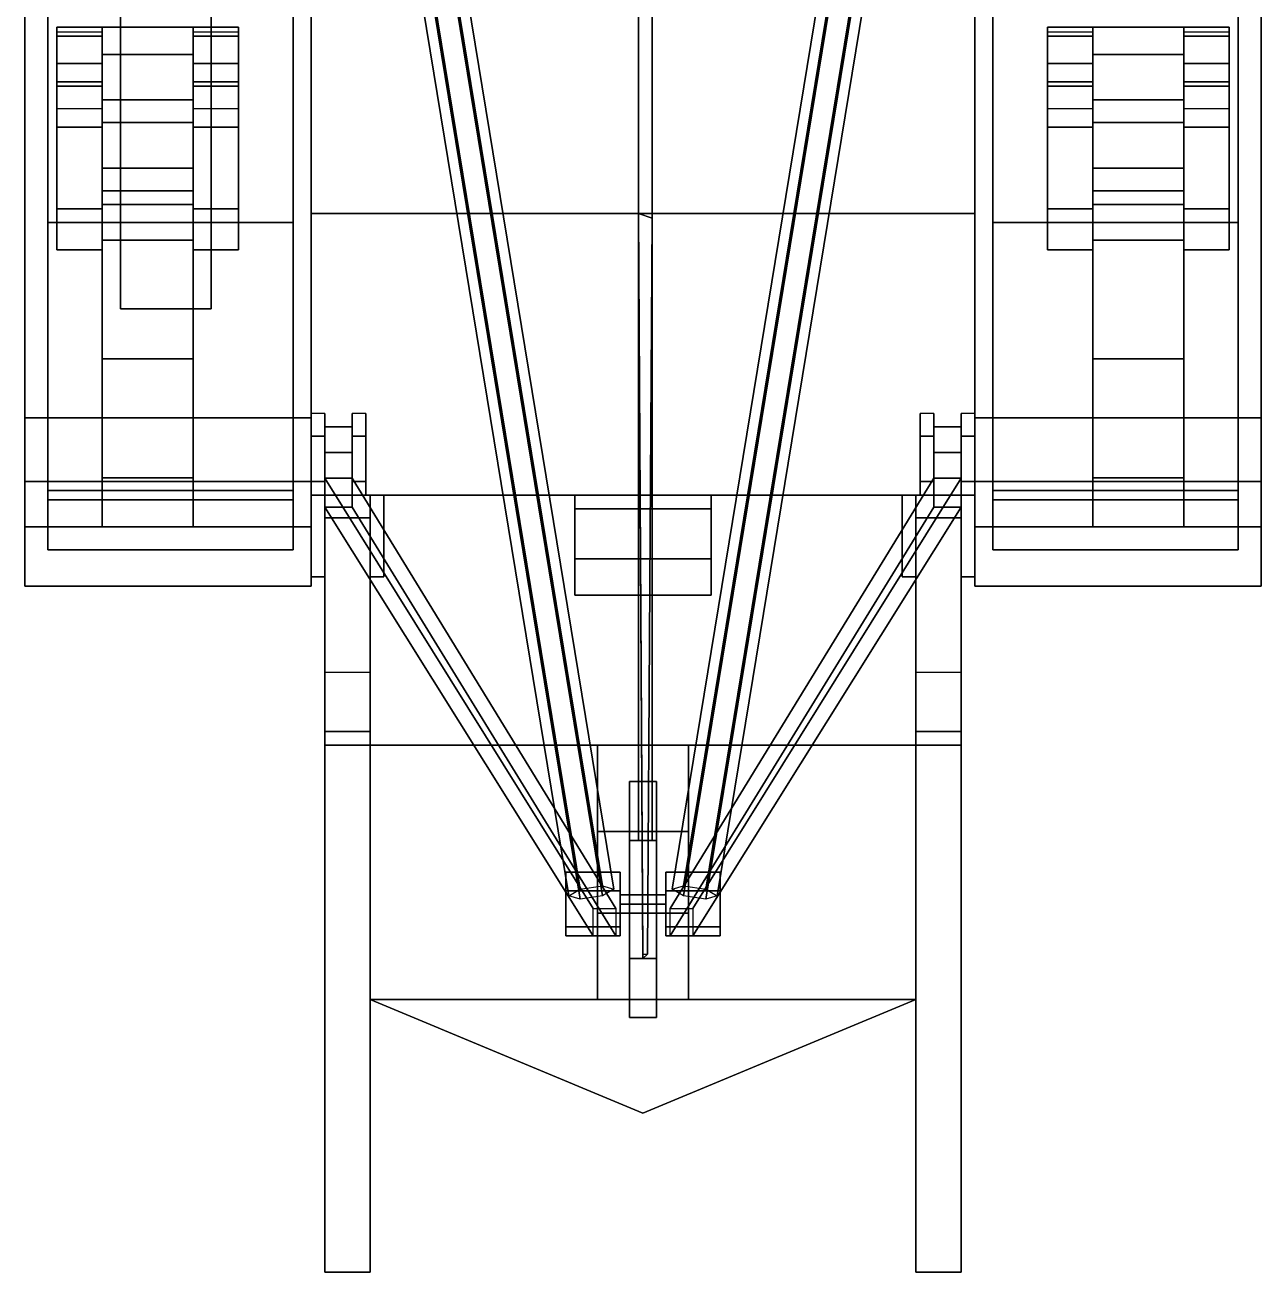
# Model space of a CAD drawing. Header units: millimetres. Extents: x -1.7 to 7, y -5.1 to 5.5.
# Drawn here: x -1.36 to 1.36, y -5.1 to -2.355 of the extents above; entities that cross this region are included whole.
import ezdxf

# ---------------------------------------------------------------- set-up
doc = ezdxf.new("R2010")
doc.units = ezdxf.units.MM
for name, color, linetype in [('arv_hull_addons', 3, 'Continuous'), ('bogie_holder', 2, 'Continuous'), ('bogie_lever', 3, 'Continuous'), ('cable', 34, 'Continuous'), ('crane', 2, 'Continuous'), ('shield', 6, 'Continuous'), ('spade', 1, 'Continuous'), ('tracks', 1, 'Continuous'), ('wheels', 2, 'Continuous')]:
    doc.layers.add(name, color=color, linetype=linetype)

msp = doc.modelspace()

# ---------------------------------------------------------------- linework, layer by layer
for points in [[(-0.73, 2.5, 0.47), (-0.73, -2.77, 0.47), (-0.73, -3.39, 0.82), (-0.73, 2.7, 0.82)], [(-0.73, 2.7, 0.82), (-0.73, -3.39, 0.82), (-0.73, -3.39, 1.15), (-0.73, 2.02, 1.15)], [(0.73, -3.39, 0.82), (0.73, -2.77, 0.47), (0.73, 2.5, 0.47), (0.73, 2.7, 0.82)], [(0.73, -3.39, 1.15), (0.73, -3.39, 0.82), (0.73, 2.7, 0.82), (0.73, 2.02, 1.15)], [(0.73, 2.5, 0.47), (0.73, -2.77, 0.47), (-0.73, -2.77, 0.47), (-0.73, 2.5, 0.47)], [(-0.73, -2.16, 1.15), (-0.73, -3.39, 1.15), (-0.73, -3.39, 1.48), (-0.73, -2.16, 1.51)], [(-0.73, -2.16, 1.51), (-0.73, -3.39, 1.48), (0.73, -3.39, 1.48), (0.73, -2.16, 1.51)], [(0.73, -3.39, 1.48), (0.73, -3.39, 1.15), (0.73, -2.16, 1.15), (0.73, -2.16, 1.51)], [(-0.73, -3.39, 0.82), (-0.73, -2.77, 0.47), (0.73, -2.77, 0.47), (0.73, -3.39, 0.82)], [(-0.7, -3.26, 1.63), (-0.7, -3.21, 1.48), (-0.73, -3.21, 1.48), (-0.73, -3.26, 1.63)], [(-0.73, -3.26, 1.63), (-0.73, -3.21, 1.48), (-0.73, -3.39, 1.48), (-0.73, -3.36, 1.63)], [(-0.7, -3.39, 1.48), (-0.7, -3.21, 1.48), (-0.7, -3.26, 1.63), (-0.7, -3.36, 1.63)], [(-0.61, -3.26, 1.63), (-0.61, -3.21, 1.48), (-0.64, -3.21, 1.48), (-0.64, -3.26, 1.63)], [(-0.64, -3.26, 1.63), (-0.64, -3.21, 1.48), (-0.64, -3.39, 1.48), (-0.64, -3.36, 1.63)], [(-0.61, -3.39, 1.48), (-0.61, -3.21, 1.48), (-0.61, -3.26, 1.63), (-0.61, -3.36, 1.63)], [(0.64, -3.26, 1.63), (0.64, -3.21, 1.48), (0.61, -3.21, 1.48), (0.61, -3.26, 1.63)], [(0.61, -3.26, 1.63), (0.61, -3.21, 1.48), (0.61, -3.39, 1.48), (0.61, -3.36, 1.63)], [(0.64, -3.39, 1.48), (0.64, -3.21, 1.48), (0.64, -3.26, 1.63), (0.64, -3.36, 1.63)], [(0.73, -3.26, 1.63), (0.73, -3.21, 1.48), (0.7, -3.21, 1.48), (0.7, -3.26, 1.63)], [(0.7, -3.26, 1.63), (0.7, -3.21, 1.48), (0.7, -3.39, 1.48), (0.7, -3.36, 1.63)], [(0.73, -3.39, 1.48), (0.73, -3.21, 1.48), (0.73, -3.26, 1.63), (0.73, -3.36, 1.63)], [(-0.7, -3.36, 1.63), (-0.7, -3.26, 1.63), (-0.73, -3.26, 1.63), (-0.73, -3.36, 1.63)], [(-0.61, -3.36, 1.63), (-0.61, -3.26, 1.63), (-0.64, -3.26, 1.63), (-0.64, -3.36, 1.63)], [(0.64, -3.36, 1.63), (0.64, -3.26, 1.63), (0.61, -3.26, 1.63), (0.61, -3.36, 1.63)], [(0.73, -3.36, 1.63), (0.73, -3.26, 1.63), (0.7, -3.26, 1.63), (0.7, -3.36, 1.63)], [(-0.73, -3.36, 1.63), (-0.73, -3.39, 1.48), (-0.7, -3.39, 1.48), (-0.7, -3.36, 1.63)], [(-0.64, -3.36, 1.63), (-0.64, -3.39, 1.48), (-0.61, -3.39, 1.48), (-0.61, -3.36, 1.63)], [(0.61, -3.36, 1.63), (0.61, -3.39, 1.48), (0.64, -3.39, 1.48), (0.64, -3.36, 1.63)], [(0.7, -3.36, 1.63), (0.7, -3.39, 1.48), (0.73, -3.39, 1.48), (0.73, -3.36, 1.63)], [(-0.73, -3.39, 1.48), (-0.73, -3.39, 0.82), (0.73, -3.39, 0.82), (0.73, -3.39, 1.48)], [(-0.73, -3.39, 0.82), (-0.73, -3.57, 0.82), (-0.73, -3.57, 0.99), (-0.73, -3.39, 1.05)], [(-0.73, -3.39, 1.05), (-0.73, -3.57, 0.99), (-0.7, -3.57, 0.99), (-0.7, -3.39, 1.05)], [(-0.7, -3.39, 0.82), (-0.7, -3.57, 0.82), (-0.73, -3.57, 0.82), (-0.73, -3.39, 0.82)], [(-0.7, -3.57, 0.99), (-0.7, -3.57, 0.82), (-0.7, -3.39, 0.82), (-0.7, -3.39, 1.05)], [(-0.6, -3.39, 1.05), (-0.6, -3.57, 0.99), (-0.57, -3.57, 0.99), (-0.57, -3.39, 1.05)], [(-0.6, -3.39, 0.82), (-0.6, -3.57, 0.82), (-0.6, -3.57, 0.99), (-0.6, -3.39, 1.05)], [(-0.57, -3.39, 0.82), (-0.57, -3.57, 0.82), (-0.6, -3.57, 0.82), (-0.6, -3.39, 0.82)], [(-0.57, -3.57, 0.99), (-0.57, -3.57, 0.82), (-0.57, -3.39, 0.82), (-0.57, -3.39, 1.05)], [(-0.15, -3.39, 1.23), (-0.15, -3.53, 1.23), (-0.15, -3.42, 1.56), (-0.15, -3.39, 1.48)], [(-0.15, -3.39, 1.48), (-0.15, -3.42, 1.56), (0.15, -3.42, 1.56), (0.15, -3.39, 1.48)], [(0.15, -3.39, 1.23), (0.15, -3.53, 1.23), (-0.15, -3.53, 1.23), (-0.15, -3.39, 1.23)], [(0.15, -3.42, 1.56), (0.15, -3.53, 1.23), (0.15, -3.39, 1.23), (0.15, -3.39, 1.48)], [(0.57, -3.39, 1.05), (0.57, -3.57, 0.99), (0.6, -3.57, 0.99), (0.6, -3.39, 1.05)], [(0.57, -3.39, 0.82), (0.57, -3.57, 0.82), (0.57, -3.57, 0.99), (0.57, -3.39, 1.05)], [(0.6, -3.39, 0.82), (0.6, -3.57, 0.82), (0.57, -3.57, 0.82), (0.57, -3.39, 0.82)], [(0.6, -3.57, 0.99), (0.6, -3.57, 0.82), (0.6, -3.39, 0.82), (0.6, -3.39, 1.05)], [(0.73, -3.39, 0.82), (0.73, -3.57, 0.82), (0.7, -3.57, 0.82), (0.7, -3.39, 0.82)], [(0.7, -3.39, 0.82), (0.7, -3.57, 0.82), (0.7, -3.57, 0.99), (0.7, -3.39, 1.05)], [(0.7, -3.39, 1.05), (0.7, -3.57, 0.99), (0.73, -3.57, 0.99), (0.73, -3.39, 1.05)], [(0.73, -3.57, 0.99), (0.73, -3.57, 0.82), (0.73, -3.39, 0.82), (0.73, -3.39, 1.05)], [(-0.15, -3.53, 1.23), (-0.15, -3.61, 1.31), (-0.15, -3.61, 1.56), (-0.15, -3.42, 1.56)], [(-0.15, -3.42, 1.56), (-0.15, -3.61, 1.56), (0.15, -3.61, 1.56), (0.15, -3.42, 1.56)], [(0.15, -3.61, 1.56), (0.15, -3.61, 1.31), (0.15, -3.53, 1.23), (0.15, -3.42, 1.56)], [(0.15, -3.53, 1.23), (0.15, -3.61, 1.31), (-0.15, -3.61, 1.31), (-0.15, -3.53, 1.23)], [(-0.73, -3.57, 0.99), (-0.73, -3.57, 0.82), (-0.7, -3.57, 0.82), (-0.7, -3.57, 0.99)], [(-0.6, -3.57, 0.99), (-0.6, -3.57, 0.82), (-0.57, -3.57, 0.82), (-0.57, -3.57, 0.99)], [(0.57, -3.57, 0.99), (0.57, -3.57, 0.82), (0.6, -3.57, 0.82), (0.6, -3.57, 0.99)], [(0.7, -3.57, 0.99), (0.7, -3.57, 0.82), (0.73, -3.57, 0.82), (0.73, -3.57, 0.99)], [(-0.15, -3.61, 1.56), (-0.15, -3.61, 1.31), (0.15, -3.61, 1.31), (0.15, -3.61, 1.56)]]:
    msp.add_3dface(points)
at = {"layer": 'arv_hull_addons'}
for points in [[(-1.15, -1.48, 1.61), (-1.15, -2.98, 1.61), (-1.15, -2.98, 1.76), (-1.15, -1.48, 1.76)], [(-1.15, -1.48, 1.76), (-1.15, -2.98, 1.76), (-0.95, -2.98, 1.76), (-0.95, -1.48, 1.76)], [(-0.95, -2.98, 1.76), (-0.95, -2.98, 1.61), (-0.95, -1.48, 1.61), (-0.95, -1.48, 1.76)], [(-1.15, -2.98, 1.76), (-1.15, -2.98, 1.61), (-0.95, -2.98, 1.61), (-0.95, -2.98, 1.76)]]:
    msp.add_3dface(points, dxfattribs=at)
at = {"layer": 'bogie_holder'}
for points in [[(-1.29, -2.36, 0.46), (-1.29, -2.48, 0.48), (-1.29, -2.54, 0.71), (-1.29, -2.37, 0.71)], [(-1.19, -2.37, 0.71), (-1.19, -2.36, 0.46), (-1.29, -2.36, 0.46), (-1.29, -2.37, 0.71)], [(-1.29, -2.38, 0.41), (-1.29, -2.44, 0.39), (-1.29, -2.48, 0.48), (-1.29, -2.36, 0.46)], [(-1.19, -2.36, 0.46), (-1.19, -2.38, 0.41), (-1.29, -2.38, 0.41), (-1.29, -2.36, 0.46)], [(-1.19, -2.54, 0.71), (-1.19, -2.48, 0.48), (-1.19, -2.36, 0.46), (-1.19, -2.37, 0.71)], [(-1.19, -2.48, 0.48), (-1.19, -2.44, 0.39), (-1.19, -2.38, 0.41), (-1.19, -2.36, 0.46)], [(-0.89, -2.37, 0.71), (-0.89, -2.36, 0.46), (-0.99, -2.36, 0.46), (-0.99, -2.37, 0.71)], [(-0.99, -2.36, 0.46), (-0.99, -2.48, 0.48), (-0.99, -2.54, 0.71), (-0.99, -2.37, 0.71)], [(-0.99, -2.38, 0.41), (-0.99, -2.44, 0.39), (-0.99, -2.48, 0.48), (-0.99, -2.36, 0.46)], [(-0.89, -2.36, 0.46), (-0.89, -2.38, 0.41), (-0.99, -2.38, 0.41), (-0.99, -2.36, 0.46)], [(-0.89, -2.54, 0.71), (-0.89, -2.48, 0.48), (-0.89, -2.36, 0.46), (-0.89, -2.37, 0.71)], [(-0.89, -2.48, 0.48), (-0.89, -2.44, 0.39), (-0.89, -2.38, 0.41), (-0.89, -2.36, 0.46)], [(0.99, -2.37, 0.71), (0.99, -2.36, 0.46), (0.89, -2.36, 0.46), (0.89, -2.37, 0.71)], [(0.89, -2.36, 0.46), (0.89, -2.48, 0.48), (0.89, -2.54, 0.71), (0.89, -2.37, 0.71)], [(0.89, -2.38, 0.41), (0.89, -2.44, 0.39), (0.89, -2.48, 0.48), (0.89, -2.36, 0.46)], [(0.99, -2.36, 0.46), (0.99, -2.38, 0.41), (0.89, -2.38, 0.41), (0.89, -2.36, 0.46)], [(0.99, -2.54, 0.71), (0.99, -2.48, 0.48), (0.99, -2.36, 0.46), (0.99, -2.37, 0.71)], [(0.99, -2.48, 0.48), (0.99, -2.44, 0.39), (0.99, -2.38, 0.41), (0.99, -2.36, 0.46)], [(1.19, -2.36, 0.46), (1.19, -2.48, 0.48), (1.19, -2.54, 0.71), (1.19, -2.37, 0.71)], [(1.29, -2.37, 0.71), (1.29, -2.36, 0.46), (1.19, -2.36, 0.46), (1.19, -2.37, 0.71)], [(1.19, -2.38, 0.41), (1.19, -2.44, 0.39), (1.19, -2.48, 0.48), (1.19, -2.36, 0.46)], [(1.29, -2.36, 0.46), (1.29, -2.38, 0.41), (1.19, -2.38, 0.41), (1.19, -2.36, 0.46)], [(1.29, -2.54, 0.71), (1.29, -2.48, 0.48), (1.29, -2.36, 0.46), (1.29, -2.37, 0.71)], [(1.29, -2.48, 0.48), (1.29, -2.44, 0.39), (1.29, -2.38, 0.41), (1.29, -2.36, 0.46)], [(-1.19, -2.38, 0.41), (-1.19, -2.44, 0.39), (-1.29, -2.44, 0.39), (-1.29, -2.38, 0.41)], [(-0.89, -2.38, 0.41), (-0.89, -2.44, 0.39), (-0.99, -2.44, 0.39), (-0.99, -2.38, 0.41)], [(0.99, -2.38, 0.41), (0.99, -2.44, 0.39), (0.89, -2.44, 0.39), (0.89, -2.38, 0.41)], [(1.29, -2.38, 0.41), (1.29, -2.44, 0.39), (1.19, -2.44, 0.39), (1.19, -2.38, 0.41)], [(-1.29, -2.48, 0.48), (-1.29, -2.44, 0.39), (-1.19, -2.44, 0.39), (-1.19, -2.48, 0.48)], [(-0.99, -2.48, 0.48), (-0.99, -2.44, 0.39), (-0.89, -2.44, 0.39), (-0.89, -2.48, 0.48)], [(0.89, -2.48, 0.48), (0.89, -2.44, 0.39), (0.99, -2.44, 0.39), (0.99, -2.48, 0.48)], [(1.19, -2.48, 0.48), (1.19, -2.44, 0.39), (1.29, -2.44, 0.39), (1.29, -2.48, 0.48)], [(-1.29, -2.54, 0.71), (-1.29, -2.48, 0.48), (-1.19, -2.48, 0.48), (-1.19, -2.54, 0.71)], [(-0.99, -2.54, 0.71), (-0.99, -2.48, 0.48), (-0.89, -2.48, 0.48), (-0.89, -2.54, 0.71)], [(0.89, -2.54, 0.71), (0.89, -2.48, 0.48), (0.99, -2.48, 0.48), (0.99, -2.54, 0.71)], [(1.19, -2.54, 0.71), (1.19, -2.48, 0.48), (1.29, -2.48, 0.48), (1.29, -2.54, 0.71)], [(-1.19, -2.52, 0.71), (-1.19, -2.72, 0.71), (-0.99, -2.72, 0.71), (-0.99, -2.52, 0.71)], [(-1.19, -2.57, 0.5), (-1.19, -2.75, 0.5), (-1.19, -2.72, 0.71), (-1.19, -2.52, 0.71)], [(-0.99, -2.52, 0.71), (-0.99, -2.57, 0.5), (-1.19, -2.57, 0.5), (-1.19, -2.52, 0.71)], [(-0.99, -2.72, 0.71), (-0.99, -2.75, 0.5), (-0.99, -2.57, 0.5), (-0.99, -2.52, 0.71)], [(0.99, -2.52, 0.71), (0.99, -2.72, 0.71), (1.19, -2.72, 0.71), (1.19, -2.52, 0.71)], [(0.99, -2.57, 0.5), (0.99, -2.75, 0.5), (0.99, -2.72, 0.71), (0.99, -2.52, 0.71)], [(1.19, -2.52, 0.71), (1.19, -2.57, 0.5), (0.99, -2.57, 0.5), (0.99, -2.52, 0.71)], [(1.19, -2.72, 0.71), (1.19, -2.75, 0.5), (1.19, -2.57, 0.5), (1.19, -2.52, 0.71)], [(-0.99, -2.57, 0.5), (-0.99, -2.75, 0.5), (-1.19, -2.75, 0.5), (-1.19, -2.57, 0.5)], [(1.19, -2.57, 0.5), (1.19, -2.75, 0.5), (0.99, -2.75, 0.5), (0.99, -2.57, 0.5)], [(-1.19, -2.72, 0.71), (-1.19, -2.75, 0.5), (-0.99, -2.75, 0.5), (-0.99, -2.72, 0.71)], [(0.99, -2.72, 0.71), (0.99, -2.75, 0.5), (1.19, -2.75, 0.5), (1.19, -2.72, 0.71)]]:
    msp.add_3dface(points, dxfattribs=at)
at = {"layer": 'bogie_lever'}
for points in [[(-0.99, -2.36, 0.43), (-0.99, -2.67, 0.34), (-1.19, -2.67, 0.34), (-1.19, -2.36, 0.43)], [(-1.19, -2.36, 0.43), (-1.19, -2.67, 0.34), (-1.19, -2.72, 0.43), (-1.19, -2.42, 0.53)], [(-0.99, -2.42, 0.53), (-0.99, -2.36, 0.43), (-1.19, -2.36, 0.43), (-1.19, -2.42, 0.53)], [(-0.99, -2.72, 0.43), (-0.99, -2.67, 0.34), (-0.99, -2.36, 0.43), (-0.99, -2.42, 0.53)], [(0.99, -2.36, 0.43), (0.99, -2.67, 0.34), (0.99, -2.72, 0.43), (0.99, -2.42, 0.53)], [(1.19, -2.36, 0.43), (1.19, -2.67, 0.34), (0.99, -2.67, 0.34), (0.99, -2.36, 0.43)], [(1.19, -2.42, 0.53), (1.19, -2.36, 0.43), (0.99, -2.36, 0.43), (0.99, -2.42, 0.53)], [(1.19, -2.72, 0.43), (1.19, -2.67, 0.34), (1.19, -2.36, 0.43), (1.19, -2.42, 0.53)], [(-1.19, -2.42, 0.53), (-1.19, -2.72, 0.43), (-0.99, -2.72, 0.43), (-0.99, -2.42, 0.53)], [(0.99, -2.42, 0.53), (0.99, -2.72, 0.43), (1.19, -2.72, 0.43), (1.19, -2.42, 0.53)], [(-1.19, -2.72, 0.43), (-1.19, -2.67, 0.34), (-0.99, -2.67, 0.34), (-0.99, -2.72, 0.43)], [(0.99, -2.72, 0.43), (0.99, -2.67, 0.34), (1.19, -2.67, 0.34), (1.19, -2.72, 0.43)]]:
    msp.add_3dface(points, dxfattribs=at)
at = {"layer": 'cable'}
for points in [[(0.02, 0.63, 2.32), (-0.01, 0.63, 2.33), (-0.01, -4.15, 2.82), (0.02, -4.15, 2.81)], [(-0.01, 0.63, 2.33), (-0.01, 0.63, 2.31), (-0.01, -4.15, 2.8), (-0.01, -4.15, 2.82)], [(-0.01, 0.63, 2.31), (0.02, 0.63, 2.32), (0.02, -4.15, 2.81), (-0.01, -4.15, 2.8)], [(0.02, -2.78, 1.48), (-0.01, -2.77, 1.49), (0, -4.4, 2.4), (0.01, -4.4, 2.39)], [(-0.01, -2.77, 1.49), (-0.01, -2.77, 1.47), (0, -4.41, 2.38), (0, -4.4, 2.4)], [(-0.01, -2.77, 1.47), (0.02, -2.78, 1.48), (0.01, -4.4, 2.39), (0, -4.41, 2.38)]]:
    msp.add_3dface(points, dxfattribs=at)
at = {"layer": 'crane'}
for points in [[(-0.6547, -1.1088, 1.6513), (-0.6794, -1.1238, 1.6105), (-0.1632, -4.2721, 2.4541), (-0.1385, -4.2571, 2.4949)], [(-0.6794, -1.1238, 1.6105), (-0.6547, -1.1312, 1.5677), (-0.1385, -4.2795, 2.4112), (-0.1632, -4.2721, 2.4541)], [(-0.6053, -1.1013, 1.6493), (-0.6547, -1.1088, 1.6513), (-0.1385, -4.2571, 2.4949), (-0.0891, -4.2496, 2.4929)], [(-0.6547, -1.1312, 1.5677), (-0.6053, -1.1237, 1.5656), (-0.0891, -4.272, 2.4092), (-0.1385, -4.2795, 2.4112)], [(-0.5806, -1.1087, 1.6064), (-0.6053, -1.1013, 1.6493), (-0.0891, -4.2496, 2.4929), (-0.0644, -4.257, 2.45)], [(-0.6053, -1.1237, 1.5656), (-0.5806, -1.1087, 1.6064), (-0.0644, -4.257, 2.45), (-0.0891, -4.272, 2.4092)], [(0.6053, -1.1013, 1.6493), (0.5806, -1.1087, 1.6064), (0.0644, -4.257, 2.45), (0.0891, -4.2496, 2.4929)], [(0.5806, -1.1087, 1.6064), (0.6053, -1.1237, 1.5656), (0.0891, -4.272, 2.4092), (0.0644, -4.257, 2.45)], [(0.6547, -1.1088, 1.6513), (0.6053, -1.1013, 1.6493), (0.0891, -4.2496, 2.4929), (0.1385, -4.2571, 2.4949)], [(0.6053, -1.1237, 1.5656), (0.6547, -1.1312, 1.5677), (0.1385, -4.2795, 2.4112), (0.0891, -4.272, 2.4092)], [(0.6794, -1.1238, 1.6105), (0.6547, -1.1088, 1.6513), (0.1385, -4.2571, 2.4949), (0.1632, -4.2721, 2.4541)], [(0.6547, -1.1312, 1.5677), (0.6794, -1.1238, 1.6105), (0.1632, -4.2721, 2.4541), (0.1385, -4.2795, 2.4112)], [(-0.64, -3.2393, 1.5559), (-0.64, -3.2959, 1.4993), (-0.7, -3.2959, 1.4993), (-0.7, -3.2393, 1.5559)], [(-0.64, -3.3524, 1.669), (-0.64, -3.2393, 1.5559), (-0.7, -3.2393, 1.5559), (-0.7, -3.3524, 1.669)], [(-0.7, -3.2393, 1.5559), (-0.7, -3.2959, 1.4993), (-0.7, -3.4161, 1.5912), (-0.7, -3.3524, 1.669)], [(-0.64, -3.4161, 1.5912), (-0.64, -3.2959, 1.4993), (-0.64, -3.2393, 1.5559), (-0.64, -3.3524, 1.669)], [(0.64, -3.2393, 1.5559), (0.64, -3.2959, 1.4993), (0.64, -3.4161, 1.5912), (0.64, -3.3524, 1.669)], [(0.7, -3.3524, 1.669), (0.7, -3.2393, 1.5559), (0.64, -3.2393, 1.5559), (0.64, -3.3524, 1.669)], [(0.7, -3.2393, 1.5559), (0.7, -3.2959, 1.4993), (0.64, -3.2959, 1.4993), (0.64, -3.2393, 1.5559)], [(0.7, -3.4161, 1.5912), (0.7, -3.2959, 1.4993), (0.7, -3.2393, 1.5559), (0.7, -3.3524, 1.669)], [(-0.7, -3.4161, 1.5912), (-0.7, -3.2959, 1.4993), (-0.64, -3.2959, 1.4993), (-0.64, -3.4161, 1.5912)], [(0.64, -3.4161, 1.5912), (0.64, -3.2959, 1.4993), (0.7, -3.2959, 1.4993), (0.7, -3.4161, 1.5912)], [(-0.64, -3.3524, 1.669), (-0.64, -3.4161, 1.5912), (-0.7, -3.4161, 1.5912), (-0.7, -3.3524, 1.669)], [(-0.7, -3.3524, 1.669), (-0.7, -3.4161, 1.5912), (-0.64, -3.4161, 1.5912), (-0.64, -3.3524, 1.669)], [(-0.06, -4.3, 2.41), (-0.64, -3.3524, 1.669), (-0.7, -3.3524, 1.669), (-0.11, -4.3, 2.41)], [(-0.7, -3.3524, 1.669), (-0.7, -3.4161, 1.5912), (-0.11, -4.36, 2.37), (-0.11, -4.3, 2.41)], [(-0.06, -4.36, 2.37), (-0.64, -3.4161, 1.5912), (-0.64, -3.3524, 1.669), (-0.06, -4.3, 2.41)], [(0.64, -3.3524, 1.669), (0.64, -3.4161, 1.5912), (0.06, -4.36, 2.37), (0.06, -4.3, 2.41)], [(0.11, -4.3, 2.41), (0.7, -3.3524, 1.669), (0.64, -3.3524, 1.669), (0.06, -4.3, 2.41)], [(0.11, -4.36, 2.37), (0.7, -3.4161, 1.5912), (0.7, -3.3524, 1.669), (0.11, -4.3, 2.41)], [(0.64, -3.3524, 1.669), (0.64, -3.4161, 1.5912), (0.7, -3.4161, 1.5912), (0.7, -3.3524, 1.669)], [(0.7, -3.3524, 1.669), (0.7, -3.4161, 1.5912), (0.64, -3.4161, 1.5912), (0.64, -3.3524, 1.669)], [(-0.11, -4.36, 2.37), (-0.7, -3.4161, 1.5912), (-0.64, -3.4161, 1.5912), (-0.06, -4.36, 2.37)], [(0.06, -4.36, 2.37), (0.64, -3.4161, 1.5912), (0.7, -3.4161, 1.5912), (0.11, -4.36, 2.37)], [(0.03, -4.15, 2.8252), (0.03, -4.02, 2.6), (-0.03, -4.02, 2.6), (-0.03, -4.15, 2.8252)], [(0.03, -4.02, 2.6), (0.03, -4.15, 2.3748), (-0.03, -4.15, 2.3748), (-0.03, -4.02, 2.6)], [(-0.03, -4.41, 2.8252), (-0.03, -4.15, 2.8252), (-0.03, -4.02, 2.6), (-0.03, -4.54, 2.6)], [(-0.03, -4.54, 2.6), (-0.03, -4.02, 2.6), (-0.03, -4.15, 2.3748), (-0.03, -4.41, 2.3748)], [(0.03, -4.54, 2.6), (0.03, -4.02, 2.6), (0.03, -4.15, 2.8252), (0.03, -4.41, 2.8252)], [(0.03, -4.41, 2.3748), (0.03, -4.15, 2.3748), (0.03, -4.02, 2.6), (0.03, -4.54, 2.6)], [(0.03, -4.41, 2.8252), (0.03, -4.15, 2.8252), (-0.03, -4.15, 2.8252), (-0.03, -4.41, 2.8252)], [(0.03, -4.15, 2.3748), (0.03, -4.41, 2.3748), (-0.03, -4.41, 2.3748), (-0.03, -4.15, 2.3748)], [(-0.17, -4.36, 2.37), (-0.17, -4.34, 2.65), (-0.17, -4.22, 2.67), (-0.17, -4.261, 2.41)], [(-0.17, -4.261, 2.41), (-0.17, -4.22, 2.67), (-0.05, -4.22, 2.67), (-0.05, -4.261, 2.41)], [(-0.17, -4.22, 2.67), (-0.17, -4.34, 2.65), (-0.05, -4.34, 2.65), (-0.05, -4.22, 2.67)], [(-0.05, -4.22, 2.67), (-0.05, -4.34, 2.65), (-0.05, -4.36, 2.37), (-0.05, -4.261, 2.41)], [(0.05, -4.22, 2.67), (0.05, -4.34, 2.65), (0.17, -4.34, 2.65), (0.17, -4.22, 2.67)], [(0.05, -4.36, 2.37), (0.05, -4.34, 2.65), (0.05, -4.22, 2.67), (0.05, -4.261, 2.41)], [(0.05, -4.261, 2.41), (0.05, -4.22, 2.67), (0.17, -4.22, 2.67), (0.17, -4.261, 2.41)], [(0.17, -4.22, 2.67), (0.17, -4.34, 2.65), (0.17, -4.36, 2.37), (0.17, -4.261, 2.41)], [(-0.05, -4.261, 2.41), (-0.05, -4.36, 2.37), (-0.17, -4.36, 2.37), (-0.17, -4.261, 2.41)], [(0.05, -4.29, 2.62), (0.05, -4.27, 2.6), (-0.05, -4.27, 2.6), (-0.05, -4.29, 2.62)], [(0.05, -4.27, 2.6), (0.05, -4.29, 2.58), (-0.05, -4.29, 2.58), (-0.05, -4.27, 2.6)], [(0.17, -4.261, 2.41), (0.17, -4.36, 2.37), (0.05, -4.36, 2.37), (0.05, -4.261, 2.41)], [(0.05, -4.31, 2.6), (0.05, -4.29, 2.62), (-0.05, -4.29, 2.62), (-0.05, -4.31, 2.6)], [(0.05, -4.29, 2.58), (0.05, -4.31, 2.6), (-0.05, -4.31, 2.6), (-0.05, -4.29, 2.58)], [(-0.05, -4.36, 2.37), (-0.05, -4.34, 2.65), (-0.17, -4.34, 2.65), (-0.17, -4.36, 2.37)], [(0.17, -4.36, 2.37), (0.17, -4.34, 2.65), (0.05, -4.34, 2.65), (0.05, -4.36, 2.37)], [(0.03, -4.54, 2.6), (0.03, -4.41, 2.8252), (-0.03, -4.41, 2.8252), (-0.03, -4.54, 2.6)], [(0.03, -4.41, 2.3748), (0.03, -4.54, 2.6), (-0.03, -4.54, 2.6), (-0.03, -4.41, 2.3748)]]:
    msp.add_3dface(points, dxfattribs=at)
at = {"layer": 'shield'}
for points in [[(-0.73, 3.05, 1.61), (-0.73, -3.22, 1.61), (-1.36, -3.22, 1.61), (-1.36, 3.05, 1.61)], [(-0.73, -3.22, 1.61), (-0.73, 3.05, 1.61), (-1.36, 3.05, 1.61), (-1.36, -3.22, 1.61)], [(1.36, -3.22, 1.61), (1.36, 3.05, 1.61), (0.73, 3.05, 1.61), (0.73, -3.22, 1.61)], [(1.36, 3.05, 1.61), (1.36, -3.22, 1.61), (0.73, -3.22, 1.61), (0.73, 3.05, 1.61)], [(-1.36, 2.63, 0.67), (-1.36, -3.13, 0.67), (-1.36, -3.22, 1.61), (-1.36, 2.63, 1.61)], [(1.36, -3.13, 0.67), (1.36, 2.63, 0.67), (1.36, 2.63, 1.61), (1.36, -3.22, 1.61)], [(-0.73, -3.35, 1.48), (-0.73, 2.02, 1.51), (-0.73, 2.02, 1.61), (-0.73, -3.1, 1.61)], [(0.73, 2.02, 1.51), (0.73, -3.35, 1.48), (0.73, -3.1, 1.61), (0.73, 2.02, 1.61)], [(-0.73, -3.36, 1.47), (-0.73, -3.1, 1.61), (-0.73, -3.22, 1.61), (-0.73, -3.36, 1.53)], [(0.73, -3.36, 1.47), (0.73, -3.1, 1.61), (0.73, -3.22, 1.61), (0.73, -3.36, 1.53)], [(-1.36, -3.36, 1.53), (-1.36, -3.36, 0.9), (-1.36, -3.13, 0.67), (-1.36, -3.22, 1.61)], [(-1.36, -3.36, 0.9), (-1.36, -3.36, 1.53), (-1.36, -3.22, 1.61), (-1.36, -3.13, 0.67)], [(1.36, -3.36, 0.9), (1.36, -3.36, 1.53), (1.36, -3.22, 1.61), (1.36, -3.13, 0.67)], [(1.36, -3.36, 1.53), (1.36, -3.36, 0.9), (1.36, -3.13, 0.67), (1.36, -3.22, 1.61)], [(-0.73, -3.22, 1.61), (-0.73, -3.36, 1.53), (-1.36, -3.36, 1.53), (-1.36, -3.22, 1.61)], [(-0.73, -3.36, 1.53), (-0.73, -3.22, 1.61), (-1.36, -3.22, 1.61), (-1.36, -3.36, 1.53)], [(1.36, -3.22, 1.61), (1.36, -3.36, 1.53), (0.73, -3.36, 1.53), (0.73, -3.22, 1.61)], [(1.36, -3.36, 1.53), (1.36, -3.22, 1.61), (0.73, -3.22, 1.61), (0.73, -3.36, 1.53)], [(-1.36, -3.59, 1.16), (-1.36, -3.46, 1.44), (-1.36, -3.36, 1.53), (-1.36, -3.36, 0.9)], [(-1.36, -3.46, 1.44), (-1.36, -3.59, 1.16), (-1.36, -3.36, 0.9), (-1.36, -3.36, 1.53)], [(-0.73, -3.46, 1.44), (-0.73, -3.36, 1.53), (-1.36, -3.36, 1.53), (-1.36, -3.46, 1.44)], [(-0.73, -3.36, 1.53), (-0.73, -3.46, 1.44), (-1.36, -3.46, 1.44), (-1.36, -3.36, 1.53)], [(-0.73, -3.46, 1.44), (-0.73, -3.59, 1.16), (-0.73, -3.36, 0.9), (-0.73, -3.36, 1.53)], [(-0.73, -3.59, 1.16), (-0.73, -3.46, 1.44), (-0.73, -3.36, 1.53), (-0.73, -3.36, 0.9)], [(0.73, -3.46, 1.44), (0.73, -3.59, 1.16), (0.73, -3.36, 0.9), (0.73, -3.36, 1.53)], [(0.73, -3.59, 1.16), (0.73, -3.46, 1.44), (0.73, -3.36, 1.53), (0.73, -3.36, 0.9)], [(1.36, -3.36, 1.53), (1.36, -3.46, 1.44), (0.73, -3.46, 1.44), (0.73, -3.36, 1.53)], [(1.36, -3.46, 1.44), (1.36, -3.36, 1.53), (0.73, -3.36, 1.53), (0.73, -3.46, 1.44)], [(1.36, -3.46, 1.44), (1.36, -3.59, 1.16), (1.36, -3.36, 0.9), (1.36, -3.36, 1.53)], [(1.36, -3.59, 1.16), (1.36, -3.46, 1.44), (1.36, -3.36, 1.53), (1.36, -3.36, 0.9)], [(-0.73, -3.59, 1.16), (-0.73, -3.46, 1.44), (-1.36, -3.46, 1.44), (-1.36, -3.59, 1.16)], [(-0.73, -3.46, 1.44), (-0.73, -3.59, 1.16), (-1.36, -3.59, 1.16), (-1.36, -3.46, 1.44)], [(1.36, -3.46, 1.44), (1.36, -3.59, 1.16), (0.73, -3.59, 1.16), (0.73, -3.46, 1.44)], [(1.36, -3.59, 1.16), (1.36, -3.46, 1.44), (0.73, -3.46, 1.44), (0.73, -3.59, 1.16)]]:
    msp.add_3dface(points, dxfattribs=at)
at = {"layer": 'spade'}
for points in [[(-0.6, -3.44, 0.96), (-0.6, -3.44, 0.86), (-0.7, -3.44, 0.86), (-0.7, -3.44, 0.96)], [(-0.7, -3.44, 0.86), (-0.7, -5.1, 0.86), (-0.7, -5.1, 0.96), (-0.7, -3.44, 0.96)], [(-0.6, -3.44, 0.86), (-0.6, -5.1, 0.86), (-0.7, -5.1, 0.86), (-0.7, -3.44, 0.86)], [(-0.7, -3.44, 0.96), (-0.7, -5.1, 0.96), (-0.6, -5.1, 0.96), (-0.6, -3.44, 0.96)], [(-0.6, -5.1, 0.96), (-0.6, -5.1, 0.86), (-0.6, -3.44, 0.86), (-0.6, -3.44, 0.96)], [(0.7, -3.44, 0.86), (0.7, -5.1, 0.86), (0.6, -5.1, 0.86), (0.6, -3.44, 0.86)], [(0.7, -3.44, 0.96), (0.7, -3.44, 0.86), (0.6, -3.44, 0.86), (0.6, -3.44, 0.96)], [(0.6, -3.44, 0.86), (0.6, -5.1, 0.86), (0.6, -5.1, 0.96), (0.6, -3.44, 0.96)], [(0.6, -3.44, 0.96), (0.6, -5.1, 0.96), (0.7, -5.1, 0.96), (0.7, -3.44, 0.96)], [(0.7, -5.1, 0.96), (0.7, -5.1, 0.86), (0.7, -3.44, 0.86), (0.7, -3.44, 0.96)], [(-0.7, -3.78, 0.96), (-0.7, -3.94, 0.96), (-0.7, -3.94, 1.06), (-0.7, -3.91, 1.06)], [(-0.6, -3.91, 1.06), (-0.6, -3.78, 0.96), (-0.7, -3.78, 0.96), (-0.7, -3.91, 1.06)], [(-0.6, -3.94, 1.06), (-0.6, -3.94, 0.96), (-0.6, -3.78, 0.96), (-0.6, -3.91, 1.06)], [(0.6, -3.78, 0.96), (0.6, -3.94, 0.96), (0.6, -3.94, 1.06), (0.6, -3.91, 1.06)], [(0.7, -3.91, 1.06), (0.7, -3.78, 0.96), (0.6, -3.78, 0.96), (0.6, -3.91, 1.06)], [(0.7, -3.94, 1.06), (0.7, -3.94, 0.96), (0.7, -3.78, 0.96), (0.7, -3.91, 1.06)], [(-0.7, -3.91, 1.06), (-0.7, -3.94, 1.06), (-0.6, -3.94, 1.06), (-0.6, -3.91, 1.06)], [(0.6, -3.91, 1.06), (0.6, -3.94, 1.06), (0.7, -3.94, 1.06), (0.7, -3.91, 1.06)], [(-0.7, -3.94, 0.96), (-0.7, -3.94, 1.15), (0.7, -3.94, 1.15), (0.7, -3.94, 0.96)], [(0.7, -3.94, 0.96), (0.7, -3.94, 1.15), (-0.7, -3.94, 1.15), (-0.7, -3.94, 0.96)], [(-0.7, -4.5, 0.96), (-0.7, -4.5, 1.15), (-0.7, -3.94, 1.15), (-0.7, -3.94, 0.96)], [(-0.7, -3.94, 0.96), (-0.7, -3.94, 1.15), (-0.7, -4.5, 1.15), (-0.7, -4.5, 0.96)], [(-0.6, -3.94, 0.96), (-0.6, -4.5, 0.96), (-0.1, -4.5, 0.96), (-0.1, -3.94, 0.96)], [(-0.1, -3.94, 0.96), (-0.1, -4.5, 0.96), (-0.6, -4.5, 0.96), (-0.6, -3.94, 0.96)], [(0.1, -3.94, 0.96), (0.1, -4.13, 0.96), (-0.1, -4.13, 0.96), (-0.1, -3.94, 0.96)], [(-0.1, -3.94, 0.96), (-0.1, -4.13, 0.96), (0.1, -4.13, 0.96), (0.1, -3.94, 0.96)], [(0.1, -3.94, 0.96), (0.1, -4.5, 0.96), (0.6, -4.5, 0.96), (0.6, -3.94, 0.96)], [(0.6, -3.94, 0.96), (0.6, -4.5, 0.96), (0.1, -4.5, 0.96), (0.1, -3.94, 0.96)], [(0.7, -3.94, 0.96), (0.7, -3.94, 1.15), (0.7, -4.5, 1.15), (0.7, -4.5, 0.96)], [(0.7, -4.5, 0.96), (0.7, -4.5, 1.15), (0.7, -3.94, 1.15), (0.7, -3.94, 0.96)], [(-0.1, -4.31, 0.96), (-0.1, -4.5, 0.96), (0.1, -4.5, 0.96), (0.1, -4.31, 0.96)], [(0.1, -4.31, 0.96), (0.1, -4.5, 0.96), (-0.1, -4.5, 0.96), (-0.1, -4.31, 0.96)], [(-0.6, -4.5, 0.96), (0, -4.75, 0.96), (0, -4.75, 0.96), (0.6, -4.5, 0.96)], [(0.6, -4.5, 0.96), (0, -4.75, 0.96), (0, -4.75, 0.96), (-0.6, -4.5, 0.96)], [(-0.7, -5.1, 0.96), (-0.7, -5.1, 0.86), (-0.6, -5.1, 0.86), (-0.6, -5.1, 0.96)], [(0.6, -5.1, 0.96), (0.6, -5.1, 0.86), (0.7, -5.1, 0.86), (0.7, -5.1, 0.96)]]:
    msp.add_3dface(points, dxfattribs=at)
at = {"layer": 'tracks'}
for points in [[(-0.77, -2.18), (-0.77, -2.79, 0.24), (-1.31, -2.79, 0.24), (-1.31, -2.18)], [(-0.77, -2.79, 0.24), (-0.77, -2.18), (-1.31, -2.18), (-1.31, -2.79, 0.24)], [(1.31, -2.18), (1.31, -2.79, 0.24), (0.77, -2.79, 0.24), (0.77, -2.18)], [(1.31, -2.79, 0.24), (1.31, -2.18), (0.77, -2.18), (0.77, -2.79, 0.24)], [(-0.77, -3.4, 0.75), (-0.77, -2.79, 0.24), (-1.31, -2.79, 0.24), (-1.31, -3.4, 0.75)], [(-0.77, -2.79, 0.24), (-0.77, -3.4, 0.75), (-1.31, -3.4, 0.75), (-1.31, -2.79, 0.24)], [(1.31, -3.4, 0.75), (1.31, -2.79, 0.24), (0.77, -2.79, 0.24), (0.77, -3.4, 0.75)], [(1.31, -2.79, 0.24), (1.31, -3.4, 0.75), (0.77, -3.4, 0.75), (0.77, -2.79, 0.24)], [(-0.77, -3.51, 1.04), (-0.77, -3.38, 1.33), (-1.31, -3.38, 1.33), (-1.31, -3.51, 1.04)], [(-0.77, -3.38, 1.33), (-0.77, -3.51, 1.04), (-1.31, -3.51, 1.04), (-1.31, -3.38, 1.33)], [(-0.77, -3.51, 1.04), (-0.77, -3.4, 0.75), (-1.31, -3.4, 0.75), (-1.31, -3.51, 1.04)], [(-0.77, -3.4, 0.75), (-0.77, -3.51, 1.04), (-1.31, -3.51, 1.04), (-1.31, -3.4, 0.75)], [(1.31, -3.51, 1.04), (1.31, -3.38, 1.33), (0.77, -3.38, 1.33), (0.77, -3.51, 1.04)], [(1.31, -3.38, 1.33), (1.31, -3.51, 1.04), (0.77, -3.51, 1.04), (0.77, -3.38, 1.33)], [(1.31, -3.4, 0.75), (1.31, -3.51, 1.04), (0.77, -3.51, 1.04), (0.77, -3.4, 0.75)], [(1.31, -3.51, 1.04), (1.31, -3.4, 0.75), (0.77, -3.4, 0.75), (0.77, -3.51, 1.04)]]:
    msp.add_3dface(points, dxfattribs=at)
at = {"layer": 'wheels'}
for points in [[(-1.19, -2.58, 0.5859), (-1.19, -2.49, 0.43), (-1.29, -2.49, 0.43), (-1.29, -2.58, 0.5859)], [(-1.29, -2.76, 0.5859), (-1.29, -2.58, 0.5859), (-1.29, -2.49, 0.43), (-1.29, -2.85, 0.43)], [(-1.19, -2.49, 0.43), (-1.19, -2.58, 0.2741), (-1.29, -2.58, 0.2741), (-1.29, -2.49, 0.43)], [(-1.29, -2.85, 0.43), (-1.29, -2.49, 0.43), (-1.29, -2.58, 0.2741), (-1.29, -2.76, 0.2741)], [(-1.19, -2.85, 0.43), (-1.19, -2.49, 0.43), (-1.19, -2.58, 0.5859), (-1.19, -2.76, 0.5859)], [(-1.19, -2.76, 0.2741), (-1.19, -2.58, 0.2741), (-1.19, -2.49, 0.43), (-1.19, -2.85, 0.43)], [(-0.99, -2.76, 0.5859), (-0.99, -2.58, 0.5859), (-0.99, -2.49, 0.43), (-0.99, -2.85, 0.43)], [(-0.89, -2.58, 0.5859), (-0.89, -2.49, 0.43), (-0.99, -2.49, 0.43), (-0.99, -2.58, 0.5859)], [(-0.99, -2.85, 0.43), (-0.99, -2.49, 0.43), (-0.99, -2.58, 0.2741), (-0.99, -2.76, 0.2741)], [(-0.89, -2.49, 0.43), (-0.89, -2.58, 0.2741), (-0.99, -2.58, 0.2741), (-0.99, -2.49, 0.43)], [(-0.89, -2.85, 0.43), (-0.89, -2.49, 0.43), (-0.89, -2.58, 0.5859), (-0.89, -2.76, 0.5859)], [(-0.89, -2.76, 0.2741), (-0.89, -2.58, 0.2741), (-0.89, -2.49, 0.43), (-0.89, -2.85, 0.43)], [(0.99, -2.58, 0.5859), (0.99, -2.49, 0.43), (0.89, -2.49, 0.43), (0.89, -2.58, 0.5859)], [(0.89, -2.76, 0.5859), (0.89, -2.58, 0.5859), (0.89, -2.49, 0.43), (0.89, -2.85, 0.43)], [(0.99, -2.49, 0.43), (0.99, -2.58, 0.2741), (0.89, -2.58, 0.2741), (0.89, -2.49, 0.43)], [(0.89, -2.85, 0.43), (0.89, -2.49, 0.43), (0.89, -2.58, 0.2741), (0.89, -2.76, 0.2741)], [(0.99, -2.85, 0.43), (0.99, -2.49, 0.43), (0.99, -2.58, 0.5859), (0.99, -2.76, 0.5859)], [(0.99, -2.76, 0.2741), (0.99, -2.58, 0.2741), (0.99, -2.49, 0.43), (0.99, -2.85, 0.43)], [(1.19, -2.76, 0.5859), (1.19, -2.58, 0.5859), (1.19, -2.49, 0.43), (1.19, -2.85, 0.43)], [(1.29, -2.58, 0.5859), (1.29, -2.49, 0.43), (1.19, -2.49, 0.43), (1.19, -2.58, 0.5859)], [(1.19, -2.85, 0.43), (1.19, -2.49, 0.43), (1.19, -2.58, 0.2741), (1.19, -2.76, 0.2741)], [(1.29, -2.49, 0.43), (1.29, -2.58, 0.2741), (1.19, -2.58, 0.2741), (1.19, -2.49, 0.43)], [(1.29, -2.85, 0.43), (1.29, -2.49, 0.43), (1.29, -2.58, 0.5859), (1.29, -2.76, 0.5859)], [(1.29, -2.76, 0.2741), (1.29, -2.58, 0.2741), (1.29, -2.49, 0.43), (1.29, -2.85, 0.43)], [(-1.19, -2.58, 0.2741), (-1.19, -2.76, 0.2741), (-1.29, -2.76, 0.2741), (-1.29, -2.58, 0.2741)], [(-1.19, -2.76, 0.5859), (-1.19, -2.58, 0.5859), (-1.29, -2.58, 0.5859), (-1.29, -2.76, 0.5859)], [(-0.89, -2.58, 0.2741), (-0.89, -2.76, 0.2741), (-0.99, -2.76, 0.2741), (-0.99, -2.58, 0.2741)], [(-0.89, -2.76, 0.5859), (-0.89, -2.58, 0.5859), (-0.99, -2.58, 0.5859), (-0.99, -2.76, 0.5859)], [(0.99, -2.58, 0.2741), (0.99, -2.76, 0.2741), (0.89, -2.76, 0.2741), (0.89, -2.58, 0.2741)], [(0.99, -2.76, 0.5859), (0.99, -2.58, 0.5859), (0.89, -2.58, 0.5859), (0.89, -2.76, 0.5859)], [(1.29, -2.58, 0.2741), (1.29, -2.76, 0.2741), (1.19, -2.76, 0.2741), (1.19, -2.58, 0.2741)], [(1.29, -2.76, 0.5859), (1.29, -2.58, 0.5859), (1.19, -2.58, 0.5859), (1.19, -2.76, 0.5859)], [(-0.99, -2.8284, 1.3016), (-0.99, -2.72, 1.04), (-1.19, -2.72, 1.04), (-1.19, -2.8284, 1.3016)], [(-0.99, -2.72, 1.04), (-0.99, -2.8284, 0.7784), (-1.19, -2.8284, 0.7784), (-1.19, -2.72, 1.04)], [(-1.19, -3.46, 1.04), (-1.19, -2.8284, 1.3016), (-1.19, -2.72, 1.04), (-1.19, -3.3516, 0.7784)], [(-1.19, -3.3516, 0.7784), (-1.19, -2.72, 1.04), (-1.19, -2.8284, 0.7784), (-1.19, -3.09, 0.67)], [(-0.99, -3.3516, 1.3016), (-0.99, -2.72, 1.04), (-0.99, -2.8284, 1.3016), (-0.99, -3.09, 1.41)], [(-0.99, -3.46, 1.04), (-0.99, -2.8284, 0.7784), (-0.99, -2.72, 1.04), (-0.99, -3.3516, 1.3016)], [(0.99, -3.3516, 0.7784), (0.99, -2.72, 1.04), (0.99, -2.8284, 0.7784), (0.99, -3.09, 0.67)], [(0.99, -3.46, 1.04), (0.99, -2.8284, 1.3016), (0.99, -2.72, 1.04), (0.99, -3.3516, 0.7784)], [(1.19, -2.72, 1.04), (1.19, -2.8284, 0.7784), (0.99, -2.8284, 0.7784), (0.99, -2.72, 1.04)], [(1.19, -2.8284, 1.3016), (1.19, -2.72, 1.04), (0.99, -2.72, 1.04), (0.99, -2.8284, 1.3016)], [(1.19, -3.46, 1.04), (1.19, -2.8284, 0.7784), (1.19, -2.72, 1.04), (1.19, -3.3516, 1.3016)], [(1.19, -3.3516, 1.3016), (1.19, -2.72, 1.04), (1.19, -2.8284, 1.3016), (1.19, -3.09, 1.41)], [(-1.19, -2.85, 0.43), (-1.19, -2.76, 0.5859), (-1.29, -2.76, 0.5859), (-1.29, -2.85, 0.43)], [(-1.19, -2.76, 0.2741), (-1.19, -2.85, 0.43), (-1.29, -2.85, 0.43), (-1.29, -2.76, 0.2741)], [(-0.89, -2.85, 0.43), (-0.89, -2.76, 0.5859), (-0.99, -2.76, 0.5859), (-0.99, -2.85, 0.43)], [(-0.89, -2.76, 0.2741), (-0.89, -2.85, 0.43), (-0.99, -2.85, 0.43), (-0.99, -2.76, 0.2741)], [(0.99, -2.85, 0.43), (0.99, -2.76, 0.5859), (0.89, -2.76, 0.5859), (0.89, -2.85, 0.43)], [(0.99, -2.76, 0.2741), (0.99, -2.85, 0.43), (0.89, -2.85, 0.43), (0.89, -2.76, 0.2741)], [(1.29, -2.85, 0.43), (1.29, -2.76, 0.5859), (1.19, -2.76, 0.5859), (1.19, -2.85, 0.43)], [(1.29, -2.76, 0.2741), (1.29, -2.85, 0.43), (1.19, -2.85, 0.43), (1.19, -2.76, 0.2741)], [(-0.99, -3.09, 1.41), (-0.99, -2.8284, 1.3016), (-1.19, -2.8284, 1.3016), (-1.19, -3.09, 1.41)], [(-0.99, -2.8284, 0.7784), (-0.99, -3.09, 0.67), (-1.19, -3.09, 0.67), (-1.19, -2.8284, 0.7784)], [(-1.19, -3.3516, 1.3016), (-1.19, -3.09, 1.41), (-1.19, -2.8284, 1.3016), (-1.19, -3.46, 1.04)], [(-0.99, -3.3516, 0.7784), (-0.99, -3.09, 0.67), (-0.99, -2.8284, 0.7784), (-0.99, -3.46, 1.04)], [(1.19, -2.8284, 0.7784), (1.19, -3.09, 0.67), (0.99, -3.09, 0.67), (0.99, -2.8284, 0.7784)], [(0.99, -3.3516, 1.3016), (0.99, -3.09, 1.41), (0.99, -2.8284, 1.3016), (0.99, -3.46, 1.04)], [(1.19, -3.09, 1.41), (1.19, -2.8284, 1.3016), (0.99, -2.8284, 1.3016), (0.99, -3.09, 1.41)], [(1.19, -3.3516, 0.7784), (1.19, -3.09, 0.67), (1.19, -2.8284, 0.7784), (1.19, -3.46, 1.04)], [(-0.99, -3.3516, 1.3016), (-0.99, -3.09, 1.41), (-1.19, -3.09, 1.41), (-1.19, -3.3516, 1.3016)], [(-0.99, -3.09, 0.67), (-0.99, -3.3516, 0.7784), (-1.19, -3.3516, 0.7784), (-1.19, -3.09, 0.67)], [(1.19, -3.09, 0.67), (1.19, -3.3516, 0.7784), (0.99, -3.3516, 0.7784), (0.99, -3.09, 0.67)], [(1.19, -3.3516, 1.3016), (1.19, -3.09, 1.41), (0.99, -3.09, 1.41), (0.99, -3.3516, 1.3016)], [(-0.99, -3.46, 1.04), (-0.99, -3.3516, 1.3016), (-1.19, -3.3516, 1.3016), (-1.19, -3.46, 1.04)], [(-0.99, -3.3516, 0.7784), (-0.99, -3.46, 1.04), (-1.19, -3.46, 1.04), (-1.19, -3.3516, 0.7784)], [(1.19, -3.3516, 0.7784), (1.19, -3.46, 1.04), (0.99, -3.46, 1.04), (0.99, -3.3516, 0.7784)], [(1.19, -3.46, 1.04), (1.19, -3.3516, 1.3016), (0.99, -3.3516, 1.3016), (0.99, -3.46, 1.04)]]:
    msp.add_3dface(points, dxfattribs=at)

doc.saveas('drawing.dxf')
